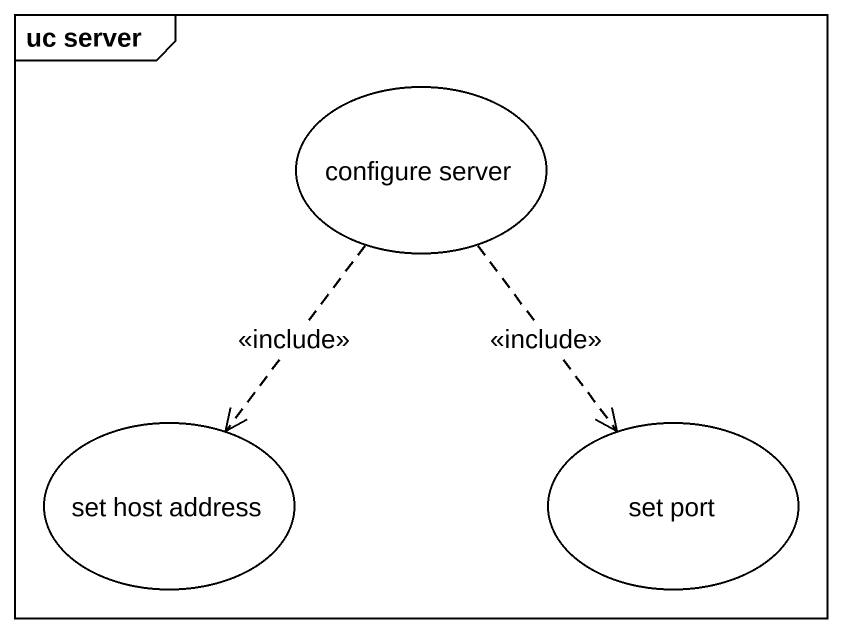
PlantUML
@startuml
mainframe uc server
usecase "configure server" as configure_server
usecase "set host address" as set_host_address
usecase "set port" as set_port
configure_server ..> set_host_address : <<include>>
configure_server ..> set_port : <<include>>
@enduml
